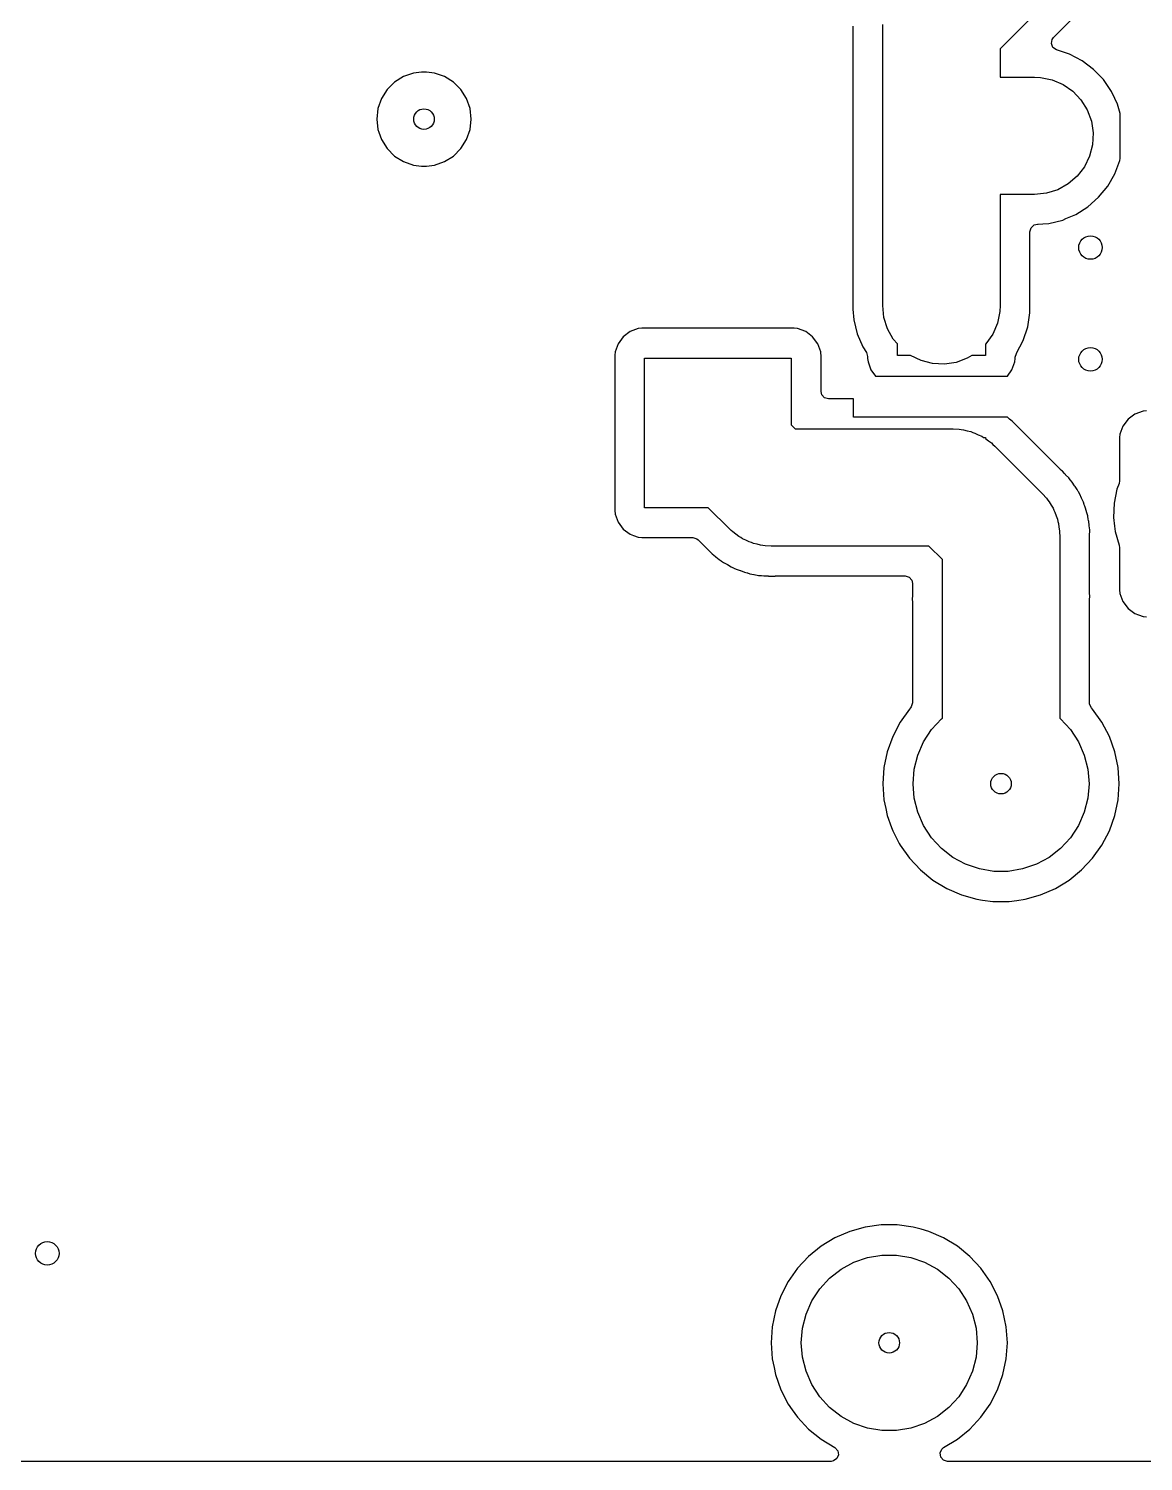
# Model space of a CAD drawing. Extents: x 0.01 to 3.19, y 0.01 to 3.99.
# Drawn here: x 1.637 to 2.385, y 0.01 to 0.972 of the extents above; entities that cross this region are included whole.
import ezdxf

# ---------------------------------------------------------------- set-up
doc = ezdxf.new("R2010")
doc.units = 0
doc.header["$MEASUREMENT"] = 0
doc.layers.add('BLACK', color=7, linetype='CONTINUOUS')

msp = doc.modelspace()

# ---------------------------------------------------------------- linework, layer by layer
at = {"layer": 'BLACK', "linetype": 'CONTINUOUS'}
for p, q in [((2.35284, 1.02192), (2.28937, 0.958456)), ((2.32517, 0.965947), (2.36657, 1.00735)), ((2.19043, 0.973564), (2.1906, 0.971895)), ((2.1906, 0.971895), (2.19061, 0.971646)), ((2.19061, 0.971646), (2.19061, 0.901197)), ((2.21063, 0.9), (2.21063, 0.974764)), ((2.32375, 0.961914), (2.32425, 0.964664)), ((2.32482, 0.959331), (2.32375, 0.961914)), ((2.32425, 0.964664), (2.32517, 0.965947)), ((2.28937, 0.958456), (2.28937, 0.93937)), ((2.32711, 0.957734), (2.32482, 0.959331)), ((2.33585, 0.954815), (2.32711, 0.957734)), ((2.34435, 0.950359), (2.33585, 0.954815)), ((2.33585, 0.954815), (2.33585, 0.954815)), ((2.33585, 0.954815), (2.33585, 0.954815)), ((2.33585, 0.954815), (2.33585, 0.954815)), ((1.90099, 0.942736), (1.8957, 0.94214)), ((1.90453, 0.942736), (1.90099, 0.942736)), ((1.90981, 0.94214), (1.90453, 0.942736)), ((2.35201, 0.944599), (2.34435, 0.950359)), ((2.35865, 0.937683), (2.35201, 0.944599)), ((1.88298, 0.936016), (1.87796, 0.930995)), ((1.889, 0.939795), (1.88298, 0.936016)), ((1.88298, 0.936016), (1.88298, 0.936016)), ((1.8957, 0.94214), (1.889, 0.939795)), ((1.889, 0.939795), (1.889, 0.939795)), ((1.8957, 0.94214), (1.8957, 0.94214)), ((1.8957, 0.94214), (1.8957, 0.94214)), ((1.91652, 0.939795), (1.90981, 0.94214)), ((1.92253, 0.936016), (1.91652, 0.939795)), ((1.91652, 0.939795), (1.91652, 0.939795)), ((1.91652, 0.939795), (1.91652, 0.939795)), ((1.92755, 0.930995), (1.92253, 0.936016)), ((1.92253, 0.936016), (1.92253, 0.936016)), ((2.28937, 0.93937), (2.3125, 0.93937)), ((2.3125, 0.93937), (2.31648, 0.939168)), ((2.31648, 0.939168), (2.32429, 0.937565)), ((2.32429, 0.937565), (2.33161, 0.934423)), ((2.33161, 0.934423), (2.33814, 0.929872)), ((2.36327, 0.930995), (2.35865, 0.937683)), ((1.87418, 0.924981), (1.87184, 0.918278)), ((1.87796, 0.930995), (1.87418, 0.924981)), ((1.87418, 0.924981), (1.87418, 0.924981)), ((1.87418, 0.924981), (1.87418, 0.924981)), ((1.87796, 0.930995), (1.87796, 0.930995)), ((1.93133, 0.924981), (1.92755, 0.930995)), ((1.92755, 0.930995), (1.92755, 0.930995)), ((1.93368, 0.918278), (1.93133, 0.924981)), ((1.93133, 0.924981), (1.93133, 0.924981)), ((1.93133, 0.924981), (1.93133, 0.924981)), ((2.33814, 0.929872), (2.34363, 0.924099)), ((2.34363, 0.924099), (2.34785, 0.917338)), ((2.3641, 0.929791), (2.36327, 0.930995)), ((2.36638, 0.924981), (2.3641, 0.929791)), ((2.36821, 0.921128), (2.36638, 0.924981)), ((1.87184, 0.918278), (1.87104, 0.91122)), ((1.93447, 0.91122), (1.93368, 0.918278)), ((2.34785, 0.917338), (2.35061, 0.909868)), ((2.37, 0.914952), (2.36821, 0.921128)), ((2.37, 0.884743), (2.37, 0.914952)), ((1.87104, 0.91122), (1.87184, 0.904163)), ((1.87184, 0.904163), (1.87245, 0.902399)), ((1.93133, 0.89746), (1.93368, 0.904163)), ((1.93368, 0.904163), (1.93447, 0.91122)), ((2.35061, 0.909868), (2.35182, 0.901994)), ((1.87245, 0.902399), (1.87418, 0.89746)), ((1.87418, 0.89746), (1.87418, 0.89746)), ((1.87418, 0.89746), (1.87796, 0.891446)), ((1.92755, 0.891446), (1.93133, 0.89746)), ((2.19061, 0.901197), (2.19047, 0.897601)), ((2.19047, 0.897601), (2.19047, 0.897601)), ((2.19047, 0.897601), (2.19059, 0.896556)), ((2.19059, 0.896556), (2.19061, 0.896257)), ((2.19061, 0.896257), (2.19061, 0.78363)), ((2.21063, 0.786024), (2.21063, 0.9)), ((2.21063, 0.9), (2.21063, 0.9)), ((2.35182, 0.901994), (2.35142, 0.894038)), ((1.87796, 0.891446), (1.87796, 0.891446)), ((1.87796, 0.891446), (1.88298, 0.886425)), ((1.88298, 0.886425), (1.88298, 0.886425)), ((1.88298, 0.886425), (1.889, 0.882646)), ((1.91652, 0.882646), (1.92253, 0.886425)), ((1.92253, 0.886425), (1.92755, 0.891446)), ((2.34942, 0.886327), (2.34591, 0.879175)), ((2.35142, 0.894038), (2.34942, 0.886327)), ((2.36973, 0.883423), (2.37, 0.884743)), ((1.889, 0.882646), (1.889, 0.882646)), ((1.889, 0.882646), (1.889, 0.882646)), ((1.889, 0.882646), (1.8957, 0.8803)), ((1.8957, 0.8803), (1.90099, 0.879705)), ((1.90099, 0.879705), (1.90453, 0.879705)), ((1.90453, 0.879705), (1.90981, 0.8803)), ((1.90981, 0.8803), (1.91652, 0.882646)), ((2.34591, 0.879175), (2.34104, 0.872875)), ((2.36633, 0.874457), (2.36973, 0.883423)), ((2.33499, 0.867686), (2.32803, 0.863821)), ((2.34104, 0.872875), (2.33499, 0.867686)), ((2.35547, 0.858725), (2.36154, 0.866153)), ((2.36154, 0.866153), (2.36633, 0.874457)), ((2.3125, 0.86063), (2.28937, 0.86063)), ((2.28937, 0.86063), (2.28937, 0.786024)), ((2.32043, 0.861436), (2.3125, 0.86063)), ((2.32803, 0.863821), (2.32043, 0.861436)), ((2.34829, 0.852367), (2.35547, 0.858725)), ((2.35547, 0.858725), (2.35547, 0.858725)), ((2.33354, 0.844408), (2.34019, 0.847242)), ((2.34019, 0.847242), (2.34829, 0.852367)), ((2.34829, 0.852367), (2.34829, 0.852367)), ((2.34829, 0.852367), (2.34829, 0.852367)), ((2.30939, 0.83565), (2.31018, 0.838332)), ((2.31018, 0.838332), (2.31229, 0.840162)), ((2.31229, 0.840162), (2.31435, 0.84061)), ((2.31435, 0.84061), (2.31489, 0.84061)), ((2.31489, 0.84061), (2.31808, 0.840867)), ((2.31808, 0.840867), (2.32206, 0.841189)), ((2.32206, 0.841189), (2.33137, 0.843483)), ((2.33137, 0.843483), (2.33354, 0.844408)), ((2.33137, 0.843483), (2.33137, 0.843483)), ((2.33137, 0.843483), (2.33137, 0.843483)), ((2.30939, 0.781229), (2.30939, 0.83565)), ((2.19061, 0.78363), (2.19119, 0.776466)), ((2.21144, 0.778099), (2.21063, 0.786024)), ((2.28917, 0.782041), (2.28756, 0.774238)), ((2.28937, 0.786024), (2.28917, 0.782041)), ((2.30785, 0.771765), (2.30939, 0.781229)), ((2.0465, 0.770563), (2.04111, 0.768552)), ((2.04888, 0.77082), (2.0465, 0.770563)), ((2.0465, 0.770563), (2.0465, 0.770563)), ((2.04889, 0.77082), (2.04888, 0.77082)), ((2.15111, 0.77082), (2.04889, 0.77082)), ((2.15112, 0.77082), (2.15111, 0.77082)), ((2.1535, 0.770563), (2.15112, 0.77082)), ((2.15889, 0.768552), (2.1535, 0.770563)), ((2.1535, 0.770563), (2.1535, 0.770563)), ((2.19119, 0.776466), (2.19348, 0.767156)), ((2.21382, 0.770498), (2.21144, 0.778099)), ((2.21769, 0.763533), (2.21382, 0.770498)), ((2.28756, 0.774238), (2.28442, 0.766917)), ((2.30482, 0.762669), (2.30785, 0.771765)), ((2.03305, 0.760493), (2.03104, 0.755099)), ((2.0365, 0.765102), (2.03305, 0.760493)), ((2.03305, 0.760493), (2.03305, 0.760493)), ((2.04111, 0.768551), (2.0365, 0.765102)), ((2.04111, 0.768552), (2.04111, 0.768551)), ((2.15889, 0.768551), (2.15889, 0.768552)), ((2.1635, 0.765102), (2.15889, 0.768551)), ((2.16695, 0.760493), (2.1635, 0.765102)), ((2.16896, 0.755099), (2.16695, 0.760493)), ((2.16695, 0.760493), (2.16695, 0.760493)), ((2.19348, 0.767156), (2.19724, 0.758334)), ((2.22047, 0.760288), (2.21769, 0.763533)), ((2.22047, 0.752559), (2.22047, 0.760288)), ((2.27987, 0.760379), (2.27953, 0.760051)), ((2.27953, 0.760051), (2.27953, 0.752559)), ((2.28442, 0.766917), (2.27987, 0.760379)), ((2.30036, 0.754179), (2.30482, 0.762669)), ((2.03104, 0.755099), (2.03078, 0.752715)), ((2.03078, 0.752715), (2.03078, 0.648485)), ((2.03104, 0.755099), (2.03104, 0.755099)), ((2.0508, 0.6504), (2.0508, 0.7508)), ((2.0508, 0.7508), (2.1492, 0.7508)), ((2.1492, 0.7508), (2.1492, 0.706078)), ((2.16908, 0.753993), (2.16896, 0.755099)), ((2.16896, 0.755099), (2.16896, 0.755099)), ((2.16922, 0.752715), (2.16908, 0.753993)), ((2.16922, 0.740442), (2.16922, 0.752715)), ((2.19724, 0.758334), (2.19724, 0.758334)), ((2.19724, 0.758334), (2.19968, 0.754471)), ((2.19968, 0.754471), (2.20045, 0.75182)), ((2.20045, 0.75182), (2.20045, 0.750644)), ((2.20045, 0.750644), (2.20071, 0.74826)), ((2.22928, 0.752559), (2.22047, 0.752559)), ((2.23633, 0.749104), (2.22928, 0.752559)), ((2.26734, 0.750677), (2.25987, 0.74791)), ((2.27036, 0.752559), (2.26734, 0.750677)), ((2.27953, 0.752559), (2.27036, 0.752559)), ((2.29929, 0.74826), (2.29955, 0.750644)), ((2.29955, 0.751458), (2.30028, 0.753993)), ((2.29955, 0.750644), (2.29955, 0.751458)), ((2.30027, 0.754002), (2.30031, 0.754078)), ((2.30028, 0.753993), (2.30027, 0.754002)), ((2.30031, 0.754078), (2.30032, 0.75411)), ((2.30032, 0.75411), (2.30036, 0.754178)), ((2.30036, 0.754178), (2.30036, 0.754179)), ((2.16922, 0.728327), (2.16922, 0.740442)), ((2.20071, 0.74826), (2.20071, 0.74826)), ((2.20071, 0.74826), (2.20272, 0.742866)), ((2.20272, 0.742866), (2.20272, 0.742866)), ((2.20272, 0.742866), (2.20578, 0.73878)), ((2.24404, 0.747108), (2.23633, 0.749104)), ((2.25199, 0.746704), (2.24404, 0.747108)), ((2.25987, 0.74791), (2.25199, 0.746704)), ((2.29422, 0.73878), (2.29728, 0.742866)), ((2.29728, 0.742866), (2.29929, 0.74826)), ((2.29728, 0.742866), (2.29728, 0.742866)), ((2.29728, 0.742866), (2.29728, 0.742866)), ((2.20578, 0.73878), (2.29422, 0.73878)), ((2.16967, 0.726266), (2.16922, 0.728327)), ((2.1715, 0.724154), (2.16967, 0.726266)), ((2.17418, 0.723366), (2.1715, 0.724154)), ((2.19094, 0.723366), (2.17418, 0.723366)), ((2.19094, 0.71122), (2.19094, 0.723366)), ((2.37986, 0.713251), (2.37525, 0.709802)), ((2.38525, 0.715263), (2.37986, 0.713252)), ((2.37986, 0.713252), (2.37986, 0.713251)), ((2.38763, 0.71552), (2.38525, 0.715263)), ((2.38525, 0.715263), (2.38525, 0.715263)), ((2.1492, 0.706078), (2.15193, 0.703346)), ((2.15193, 0.703346), (2.25787, 0.703346)), ((2.29422, 0.71122), (2.19094, 0.71122)), ((2.25787, 0.703346), (2.26186, 0.703144)), ((2.26186, 0.703144), (2.26333, 0.702843)), ((2.26333, 0.702843), (2.26482, 0.702729)), ((2.26482, 0.702729), (2.26722, 0.702043)), ((2.26722, 0.702043), (2.26966, 0.701541)), ((2.29425, 0.711177), (2.29422, 0.71122)), ((2.29524, 0.710184), (2.29425, 0.711177)), ((2.29575, 0.709802), (2.29524, 0.710184)), ((2.29738, 0.708575), (2.29575, 0.709802)), ((2.29825, 0.707678), (2.29738, 0.708575)), ((2.29738, 0.708575), (2.29738, 0.708575)), ((2.29738, 0.708575), (2.29738, 0.708575)), ((2.30029, 0.705549), (2.29825, 0.707678)), ((2.32979, 0.67605), (2.30029, 0.705549)), ((2.3718, 0.705193), (2.36979, 0.699799)), ((2.37525, 0.709802), (2.3718, 0.705193)), ((2.3718, 0.705193), (2.3718, 0.705193)), ((2.26966, 0.701541), (2.27104, 0.70095)), ((2.27104, 0.70095), (2.27248, 0.700537)), ((2.27248, 0.700537), (2.27469, 0.699383)), ((2.27469, 0.699383), (2.27698, 0.698399)), ((2.27698, 0.698399), (2.27821, 0.697543)), ((2.27821, 0.697543), (2.27841, 0.697441)), ((2.27841, 0.697441), (2.27953, 0.697441)), ((2.27953, 0.697441), (2.27953, 0.696855)), ((2.27953, 0.696855), (2.27954, 0.696849)), ((2.27954, 0.696849), (2.28147, 0.695273)), ((2.28147, 0.695273), (2.28352, 0.693849)), ((2.28352, 0.693849), (2.28455, 0.692762)), ((2.28455, 0.692762), (2.28571, 0.691815)), ((2.36979, 0.699799), (2.36953, 0.697415)), ((2.36953, 0.697415), (2.36953, 0.668429)), ((2.36979, 0.699799), (2.36979, 0.699799)), ((2.28571, 0.691815), (2.31784, 0.659689)), ((2.32998, 0.675883), (2.32979, 0.67605)), ((2.33127, 0.674822), (2.32998, 0.675883)), ((2.33256, 0.673375), (2.33127, 0.674822)), ((2.33321, 0.672632), (2.33256, 0.673375)), ((2.33332, 0.672523), (2.33321, 0.672632)), ((2.33539, 0.670455), (2.33332, 0.672523)), ((2.33637, 0.669095), (2.33539, 0.670455)), ((2.33652, 0.6689), (2.33637, 0.669095)), ((2.33763, 0.667644), (2.33652, 0.6689)), ((2.3392, 0.665172), (2.33763, 0.667644)), ((2.33928, 0.665048), (2.3392, 0.665172)), ((2.33965, 0.664535), (2.33928, 0.665048)), ((2.34099, 0.662675), (2.33965, 0.664535)), ((2.36921, 0.66667), (2.36777, 0.662877)), ((2.36953, 0.668429), (2.36921, 0.66667)), ((2.31784, 0.659689), (2.32051, 0.65673)), ((2.32051, 0.65673), (2.32134, 0.655479)), ((2.32134, 0.655479), (2.32231, 0.654341)), ((2.32231, 0.654341), (2.32352, 0.652161)), ((2.34174, 0.661175), (2.34099, 0.662675)), ((2.34099, 0.662675), (2.34099, 0.662675)), ((2.34186, 0.660958), (2.34174, 0.661175)), ((2.34276, 0.65954), (2.34186, 0.660958)), ((2.34391, 0.656848), (2.34276, 0.65954)), ((2.34397, 0.656713), (2.34391, 0.656848)), ((2.34527, 0.654096), (2.34397, 0.656713)), ((2.34577, 0.652496), (2.34527, 0.654096)), ((2.36777, 0.662877), (2.36585, 0.653482)), ((2.03078, 0.648485), (2.03104, 0.646101)), ((2.03104, 0.646101), (2.03104, 0.646101)), ((2.03104, 0.646101), (2.03305, 0.640707)), ((2.09352, 0.6504), (2.0508, 0.6504)), ((2.10778, 0.636138), (2.09352, 0.6504)), ((2.32352, 0.652161), (2.3249, 0.650079)), ((2.3249, 0.650079), (2.32545, 0.648687)), ((2.32545, 0.648687), (2.32618, 0.647376)), ((2.32618, 0.647376), (2.32693, 0.644997)), ((2.32693, 0.644997), (2.32785, 0.642681)), ((2.34586, 0.652262), (2.34577, 0.652496)), ((2.34618, 0.651502), (2.34586, 0.652262)), ((2.34652, 0.650718), (2.34618, 0.651502)), ((2.34722, 0.647878), (2.34652, 0.650718)), ((2.34652, 0.650718), (2.34652, 0.650718)), ((2.34652, 0.650718), (2.34652, 0.650718)), ((2.34726, 0.647734), (2.34722, 0.647878)), ((2.3473, 0.647601), (2.34726, 0.647734)), ((2.34813, 0.644942), (2.3473, 0.647601)), ((2.34827, 0.643901), (2.34813, 0.644942)), ((2.36585, 0.653482), (2.36547, 0.643901)), ((2.03305, 0.640707), (2.03305, 0.640707)), ((2.03305, 0.640707), (2.0365, 0.636098)), ((2.0365, 0.636098), (2.04111, 0.632649)), ((2.10895, 0.63519), (2.10778, 0.636138)), ((2.10998, 0.634104), (2.10895, 0.63519)), ((2.32785, 0.642681), (2.32812, 0.641206)), ((2.32812, 0.641206), (2.32856, 0.639776)), ((2.32856, 0.639776), (2.32882, 0.637295)), ((2.32882, 0.637295), (2.32926, 0.63484)), ((2.32926, 0.63484), (2.32922, 0.633342)), ((2.34836, 0.643281), (2.34827, 0.643901)), ((2.34841, 0.643037), (2.34836, 0.643281)), ((2.34876, 0.641628), (2.34841, 0.643037)), ((2.34881, 0.641408), (2.34876, 0.641628)), ((2.34905, 0.638492), (2.34881, 0.641408)), ((2.34881, 0.641408), (2.34881, 0.641408)), ((2.34906, 0.638343), (2.34905, 0.638492)), ((2.34947, 0.635448), (2.34906, 0.638343)), ((2.34939, 0.631252), (2.34947, 0.635447)), ((2.34947, 0.635447), (2.34947, 0.635448)), ((2.34947, 0.635447), (2.34947, 0.635447)), ((2.36547, 0.643901), (2.36547, 0.643901)), ((2.36547, 0.643901), (2.36617, 0.638082)), ((2.36617, 0.638082), (2.36662, 0.634382)), ((2.04111, 0.632649), (2.04111, 0.632649)), ((2.04111, 0.632649), (2.04111, 0.632648)), ((2.04111, 0.632648), (2.04343, 0.631781)), ((2.04343, 0.631781), (2.0465, 0.630637)), ((2.0465, 0.630637), (2.0465, 0.630637)), ((2.0465, 0.630637), (2.04888, 0.63038)), ((2.04888, 0.63038), (2.04888, 0.63038)), ((2.04888, 0.63038), (2.04889, 0.63038)), ((2.04889, 0.63038), (2.08318, 0.63038)), ((2.08318, 0.63038), (2.08586, 0.629593)), ((2.08586, 0.629593), (2.08668, 0.628928)), ((2.08668, 0.628928), (2.09321, 0.622405)), ((2.11203, 0.632679), (2.10998, 0.634104)), ((2.11396, 0.631103), (2.11203, 0.632679)), ((2.11529, 0.630409), (2.11396, 0.631103)), ((2.11652, 0.629553), (2.11529, 0.630409)), ((2.11881, 0.62857), (2.11652, 0.629553)), ((2.12102, 0.627415), (2.11881, 0.62857)), ((2.12246, 0.627003), (2.12102, 0.627415)), ((2.12384, 0.626412), (2.12246, 0.627003)), ((2.12628, 0.62591), (2.12384, 0.626412)), ((2.12868, 0.625224), (2.12628, 0.62591)), ((2.13017, 0.62511), (2.12868, 0.625224)), ((2.13164, 0.624808), (2.13017, 0.62511)), ((2.32922, 0.633342), (2.32937, 0.63185)), ((2.32937, 0.63185), (2.32937, 0.590079)), ((2.34939, 0.593197), (2.34939, 0.631252)), ((2.36662, 0.634382), (2.36929, 0.625172)), ((2.36929, 0.625172), (2.36929, 0.625171)), ((2.36929, 0.625171), (2.36933, 0.625015)), ((2.36933, 0.625015), (2.36953, 0.623634)), ((2.09321, 0.622405), (2.09611, 0.619378)), ((2.09611, 0.619378), (2.09845, 0.617621)), ((2.09845, 0.617621), (2.09857, 0.617528)), ((2.09857, 0.617528), (2.1008, 0.615632)), ((2.1008, 0.615632), (2.10223, 0.614764)), ((2.13562, 0.624606), (2.13164, 0.624808)), ((2.24157, 0.624606), (2.13562, 0.624606)), ((2.25063, 0.615543), (2.24157, 0.624606)), ((2.25063, 0.590816), (2.25063, 0.615543)), ((2.36953, 0.623634), (2.36953, 0.595185)), ((2.10223, 0.614764), (2.10244, 0.614625)), ((2.10244, 0.614625), (2.10378, 0.613617)), ((2.10378, 0.613617), (2.10637, 0.612258)), ((2.10637, 0.612258), (2.1065, 0.612185)), ((2.1065, 0.612185), (2.109, 0.610671)), ((2.109, 0.610671), (2.10973, 0.61038)), ((2.10973, 0.61038), (2.11056, 0.610045)), ((2.11056, 0.610045), (2.11078, 0.60994)), ((2.11078, 0.60994), (2.11227, 0.609161)), ((2.11227, 0.609161), (2.11504, 0.608235)), ((2.11504, 0.608235), (2.11518, 0.608183)), ((2.11518, 0.608183), (2.1179, 0.607091)), ((2.1179, 0.607091), (2.11953, 0.606723)), ((2.11953, 0.606723), (2.11977, 0.606656)), ((2.11977, 0.606656), (2.12136, 0.606125)), ((2.12136, 0.606125), (2.12419, 0.605665)), ((2.12419, 0.605665), (2.12425, 0.605656)), ((2.12425, 0.605656), (2.1244, 0.605627)), ((2.1244, 0.605627), (2.12725, 0.604984)), ((2.12725, 0.604984), (2.12893, 0.604883)), ((2.12893, 0.604883), (2.12917, 0.604856)), ((2.12917, 0.604856), (2.13083, 0.604587)), ((2.13083, 0.604587), (2.13375, 0.604587)), ((2.13375, 0.604587), (2.1339, 0.604582)), ((2.1339, 0.604582), (2.13404, 0.604574)), ((2.13404, 0.604574), (2.13682, 0.604405)), ((2.13682, 0.604405), (2.13849, 0.604574)), ((2.13682, 0.604405), (2.13682, 0.604405)), ((2.13682, 0.604405), (2.13682, 0.604405)), ((2.13849, 0.604574), (2.13874, 0.604587)), ((2.13874, 0.604587), (2.22565, 0.604587)), ((2.22565, 0.604587), (2.22833, 0.603799)), ((2.22833, 0.603799), (2.23016, 0.601687)), ((2.23016, 0.601687), (2.23061, 0.599626)), ((2.23061, 0.599626), (2.23061, 0.595477)), ((2.23057, 0.59176), (2.23039, 0.58884)), ((2.23039, 0.58884), (2.23056, 0.587171)), ((2.23056, 0.587171), (2.23057, 0.586921)), ((2.23061, 0.595477), (2.23057, 0.595034)), ((2.23057, 0.595034), (2.23059, 0.595033)), ((2.23059, 0.595033), (2.23057, 0.594834)), ((2.23057, 0.594834), (2.23057, 0.591909)), ((2.23057, 0.591909), (2.23057, 0.59176)), ((2.23057, 0.586921), (2.23057, 0.519414)), ((2.25059, 0.590039), (2.25063, 0.590816)), ((2.25059, 0.509133), (2.25059, 0.590039)), ((2.32937, 0.590079), (2.32933, 0.589302)), ((2.32933, 0.589302), (2.32933, 0.509133)), ((2.3494, 0.592948), (2.34939, 0.593197)), ((2.34939, 0.588358), (2.34957, 0.591278)), ((2.34939, 0.588209), (2.34939, 0.588358)), ((2.34939, 0.585284), (2.34939, 0.588209)), ((2.34942, 0.592801), (2.3494, 0.592948)), ((2.34957, 0.591278), (2.34942, 0.592801)), ((2.36953, 0.595185), (2.36979, 0.592801)), ((2.36979, 0.592801), (2.36979, 0.592801)), ((2.36979, 0.592801), (2.3718, 0.587407)), ((2.3718, 0.587407), (2.3718, 0.587407)), ((2.3718, 0.587407), (2.37525, 0.582798)), ((2.34935, 0.584642), (2.34939, 0.585084)), ((2.34935, 0.519414), (2.34935, 0.584642)), ((2.34937, 0.585085), (2.34939, 0.585284)), ((2.34939, 0.585084), (2.34937, 0.585085)), ((2.37525, 0.582798), (2.37986, 0.579349)), ((2.37986, 0.579349), (2.37986, 0.579349)), ((2.37986, 0.579349), (2.37986, 0.579348)), ((2.37986, 0.579348), (2.38218, 0.578481)), ((2.38218, 0.578481), (2.38525, 0.577337)), ((2.38525, 0.577337), (2.38525, 0.577337)), ((2.38525, 0.577337), (2.38763, 0.57708)), ((2.23057, 0.519414), (2.22978, 0.516732)), ((2.34943, 0.518525), (2.34935, 0.519414)), ((2.22848, 0.515216), (2.22224, 0.506379)), ((2.22924, 0.516028), (2.22848, 0.515217)), ((2.22848, 0.515217), (2.22848, 0.515216)), ((2.22978, 0.516732), (2.22924, 0.516028)), ((2.35069, 0.516028), (2.34943, 0.518525)), ((2.35144, 0.515217), (2.35069, 0.516028)), ((2.35768, 0.506379), (2.35144, 0.515217)), ((2.35144, 0.515217), (2.35144, 0.515217)), ((2.35144, 0.515217), (2.35144, 0.515217)), ((2.22224, 0.506379), (2.21726, 0.496774)), ((2.23802, 0.493304), (2.24336, 0.501469)), ((2.24336, 0.501469), (2.24996, 0.508645)), ((2.24996, 0.508645), (2.25059, 0.509133)), ((2.32933, 0.509133), (2.32996, 0.508645)), ((2.32996, 0.508645), (2.33656, 0.501469)), ((2.33656, 0.501469), (2.3419, 0.493304)), ((2.36266, 0.496774), (2.35768, 0.506379)), ((2.21726, 0.496774), (2.21364, 0.486581)), ((2.23411, 0.484372), (2.23802, 0.493304)), ((2.3419, 0.493304), (2.34582, 0.484372)), ((2.36628, 0.486581), (2.36266, 0.496774)), ((2.21364, 0.486581), (2.21144, 0.475989)), ((2.21364, 0.486581), (2.21364, 0.486581)), ((2.23171, 0.474917), (2.23411, 0.484372)), ((2.34582, 0.484372), (2.34821, 0.474917)), ((2.36848, 0.475989), (2.36628, 0.486581)), ((2.21144, 0.475989), (2.2107, 0.465197)), ((2.21144, 0.475989), (2.21144, 0.475989)), ((2.23091, 0.465197), (2.23171, 0.474917)), ((2.34821, 0.474917), (2.34902, 0.465197)), ((2.36922, 0.465197), (2.36848, 0.475989)), ((2.2107, 0.465197), (2.2107, 0.465197)), ((2.2107, 0.465197), (2.21144, 0.454405)), ((2.23171, 0.455477), (2.23091, 0.465197)), ((2.34902, 0.465197), (2.34821, 0.455477)), ((2.36848, 0.454404), (2.36922, 0.465197)), ((2.21144, 0.454405), (2.21144, 0.454405)), ((2.21144, 0.454405), (2.21144, 0.454404)), ((2.21144, 0.454404), (2.21265, 0.448596)), ((2.23411, 0.446022), (2.23171, 0.455477)), ((2.34821, 0.455477), (2.34582, 0.446022)), ((2.36628, 0.443813), (2.36848, 0.454404)), ((2.21265, 0.448596), (2.21364, 0.443813)), ((2.21364, 0.443813), (2.21364, 0.443813)), ((2.21364, 0.443813), (2.21651, 0.435741)), ((2.23802, 0.43709), (2.23411, 0.446022)), ((2.34582, 0.446022), (2.3419, 0.43709)), ((2.36266, 0.43362), (2.36628, 0.443813)), ((2.21651, 0.435741), (2.21726, 0.43362)), ((2.21726, 0.43362), (2.22173, 0.425)), ((2.24336, 0.428924), (2.23802, 0.43709)), ((2.3419, 0.43709), (2.33656, 0.428924)), ((2.35768, 0.424015), (2.36266, 0.43362)), ((2.22173, 0.425), (2.22224, 0.424015)), ((2.22224, 0.424015), (2.22229, 0.423946)), ((2.22229, 0.423946), (2.22848, 0.415177)), ((2.24996, 0.421749), (2.24336, 0.428924)), ((2.33656, 0.428924), (2.32996, 0.421749)), ((2.35144, 0.415177), (2.35768, 0.424015)), ((2.22848, 0.415177), (2.23586, 0.407271)), ((2.25766, 0.415758), (2.24996, 0.421749)), ((2.26624, 0.411116), (2.25766, 0.415758)), ((2.32226, 0.415758), (2.31368, 0.411116)), ((2.32996, 0.421749), (2.32226, 0.415758)), ((2.34406, 0.407271), (2.35144, 0.415177)), ((2.23586, 0.407271), (2.24425, 0.400444)), ((2.27546, 0.407949), (2.26624, 0.411116)), ((2.28508, 0.406343), (2.27546, 0.407949)), ((2.29484, 0.406343), (2.28508, 0.406343)), ((2.30446, 0.407949), (2.29484, 0.406343)), ((2.31368, 0.411116), (2.30446, 0.407949)), ((2.33567, 0.400444), (2.34406, 0.407271)), ((2.24425, 0.400444), (2.2535, 0.394823)), ((2.2535, 0.394823), (2.26342, 0.390514)), ((2.3165, 0.390514), (2.32643, 0.394823)), ((2.32643, 0.394823), (2.33567, 0.400444)), ((2.26342, 0.390514), (2.27383, 0.387595)), ((2.27383, 0.387595), (2.27758, 0.38708)), ((2.27758, 0.38708), (2.28455, 0.386122)), ((2.28455, 0.386122), (2.28455, 0.386122)), ((2.28455, 0.386122), (2.29537, 0.386122)), ((2.29537, 0.386122), (2.30047, 0.386823)), ((2.29537, 0.386122), (2.29537, 0.386122)), ((2.30047, 0.386823), (2.30609, 0.387595)), ((2.30609, 0.387595), (2.3165, 0.390514)), ((2.18842, 0.164683), (2.1785, 0.160373)), ((2.19883, 0.167602), (2.18842, 0.164683)), ((2.20955, 0.169075), (2.19883, 0.167602)), ((2.22037, 0.169075), (2.20955, 0.169075)), ((2.20955, 0.169075), (2.20955, 0.169075)), ((2.23109, 0.167602), (2.22037, 0.169075)), ((2.22037, 0.169075), (2.22037, 0.169075)), ((2.23629, 0.166142), (2.23109, 0.167602)), ((2.2415, 0.164683), (2.23629, 0.166142)), ((2.25143, 0.160373), (2.2415, 0.164683)), ((2.2415, 0.164683), (2.2415, 0.164683)), ((2.2415, 0.164683), (2.2415, 0.164683)), ((2.16925, 0.154753), (2.16086, 0.147926)), ((2.1785, 0.160373), (2.16925, 0.154753)), ((2.26067, 0.154753), (2.25143, 0.160373)), ((2.25143, 0.160373), (2.25143, 0.160373)), ((2.25143, 0.160373), (2.25143, 0.160373)), ((2.26906, 0.147926), (2.26067, 0.154753)), ((2.16086, 0.147926), (2.15348, 0.14002)), ((2.19124, 0.144081), (2.20046, 0.147248)), ((2.20046, 0.147248), (2.21008, 0.148853)), ((2.21008, 0.148853), (2.21984, 0.148853)), ((2.21984, 0.148853), (2.22946, 0.147248)), ((2.22946, 0.147248), (2.23868, 0.144081)), ((2.27644, 0.14002), (2.26906, 0.147926)), ((2.15348, 0.14002), (2.14724, 0.131182)), ((2.17496, 0.133448), (2.18266, 0.139439)), ((2.18266, 0.139439), (2.19124, 0.144081)), ((2.23868, 0.144081), (2.24726, 0.139439)), ((2.24726, 0.139439), (2.25496, 0.133448)), ((2.28268, 0.131182), (2.27644, 0.14002)), ((2.14724, 0.131182), (2.14226, 0.121577)), ((2.16302, 0.118107), (2.16836, 0.126272)), ((2.16836, 0.126272), (2.17496, 0.133448)), ((2.25496, 0.133448), (2.26156, 0.126272)), ((2.26156, 0.126272), (2.2669, 0.118107)), ((2.28766, 0.121577), (2.28268, 0.131182)), ((2.14226, 0.121577), (2.13864, 0.111384)), ((2.15911, 0.109175), (2.16302, 0.118107)), ((2.2669, 0.118107), (2.27082, 0.109175)), ((2.29128, 0.111384), (2.28766, 0.121577)), ((2.13864, 0.111384), (2.13644, 0.100792)), ((2.13864, 0.111384), (2.13864, 0.111384)), ((2.15671, 0.09972), (2.15911, 0.109175)), ((2.27082, 0.109175), (2.27321, 0.09972)), ((2.29348, 0.100793), (2.29128, 0.111384)), ((2.13644, 0.100792), (2.1357, 0.09)), ((2.13644, 0.100792), (2.13644, 0.100792)), ((2.15591, 0.09), (2.15671, 0.09972)), ((2.27321, 0.09972), (2.27402, 0.09)), ((2.29422, 0.09), (2.29348, 0.100793)), ((2.1357, 0.09), (2.1357, 0.09)), ((2.1357, 0.09), (2.13644, 0.079208)), ((2.15671, 0.08028), (2.15591, 0.09)), ((2.27402, 0.09), (2.27321, 0.08028)), ((2.29348, 0.079208), (2.29422, 0.09)), ((2.13644, 0.079208), (2.13644, 0.079208)), ((2.13644, 0.079208), (2.13644, 0.079208)), ((2.13644, 0.079208), (2.13765, 0.073399)), ((2.15911, 0.070825), (2.15671, 0.08028)), ((2.27321, 0.08028), (2.27082, 0.070825)), ((2.29128, 0.068616), (2.29348, 0.079208)), ((2.13765, 0.073399), (2.13864, 0.068616)), ((2.13864, 0.068616), (2.13864, 0.068616)), ((2.13864, 0.068616), (2.14226, 0.058423)), ((2.16302, 0.061893), (2.15911, 0.070825)), ((2.27082, 0.070825), (2.2669, 0.061893)), ((2.28766, 0.058423), (2.29128, 0.068616)), ((2.14226, 0.058423), (2.14724, 0.048818)), ((2.16836, 0.053728), (2.16302, 0.061893)), ((2.2669, 0.061893), (2.26156, 0.053728)), ((2.28268, 0.048818), (2.28766, 0.058423)), ((2.14724, 0.048818), (2.14991, 0.04503)), ((2.17496, 0.046552), (2.16836, 0.053728)), ((2.26156, 0.053728), (2.25496, 0.046552)), ((2.27644, 0.03998), (2.28268, 0.048818)), ((2.14991, 0.04503), (2.15348, 0.03998)), ((2.15348, 0.03998), (2.16086, 0.032074)), ((2.18266, 0.040561), (2.17496, 0.046552)), ((2.19124, 0.035919), (2.18266, 0.040561)), ((2.24726, 0.040561), (2.23868, 0.035919)), ((2.25496, 0.046552), (2.24726, 0.040561)), ((2.26906, 0.032074), (2.27644, 0.03998)), ((2.16086, 0.032074), (2.16925, 0.025247)), ((2.20046, 0.032752), (2.19124, 0.035919)), ((2.21008, 0.031147), (2.20046, 0.032752)), ((2.21984, 0.031147), (2.21008, 0.031147)), ((2.22946, 0.032752), (2.21984, 0.031147)), ((2.23868, 0.035919), (2.22946, 0.032752)), ((2.26067, 0.025247), (2.26906, 0.032074)), ((2.16925, 0.025247), (2.1785, 0.019627)), ((2.1785, 0.019627), (2.1785, 0.019627)), ((2.1785, 0.019627), (2.17852, 0.019613)), ((2.17852, 0.019613), (2.1804, 0.017546)), ((2.25023, 0.018623), (2.2514, 0.019613)), ((2.2514, 0.019613), (2.25143, 0.019627)), ((2.25143, 0.019627), (2.26067, 0.025247)), ((2.25143, 0.019627), (2.25143, 0.019627)), ((2.17594, 0.010413), (0.015374, 0.010413)), ((2.17746, 0.010651), (2.17594, 0.010413)), ((2.17977, 0.01222), (2.17746, 0.010651)), ((2.18087, 0.01479), (2.17977, 0.01222)), ((2.1804, 0.017546), (2.18087, 0.01479)), ((2.24907, 0.01608), (2.25023, 0.018623)), ((2.24947, 0.013313), (2.24907, 0.01608)), ((2.2513, 0.011201), (2.24947, 0.013313)), ((2.25398, 0.010413), (2.2513, 0.011201)), ((2.69602, 0.010413), (2.25398, 0.010413))]:
    msp.add_line(p, q, dxfattribs=at)
at = {"layer": 'BLACK'}
for centre, radius in [((1.90276, 0.91122), 0.00689), ((2.35, 0.825), 0.007874), ((2.35, 0.75), 0.007874), ((2.28996, 0.465197), 0.00689), ((1.65, 0.15), 0.007874), ((2.21496, 0.09), 0.00689)]:
    msp.add_circle(centre, radius, dxfattribs=at)

doc.saveas('drawing.dxf')
